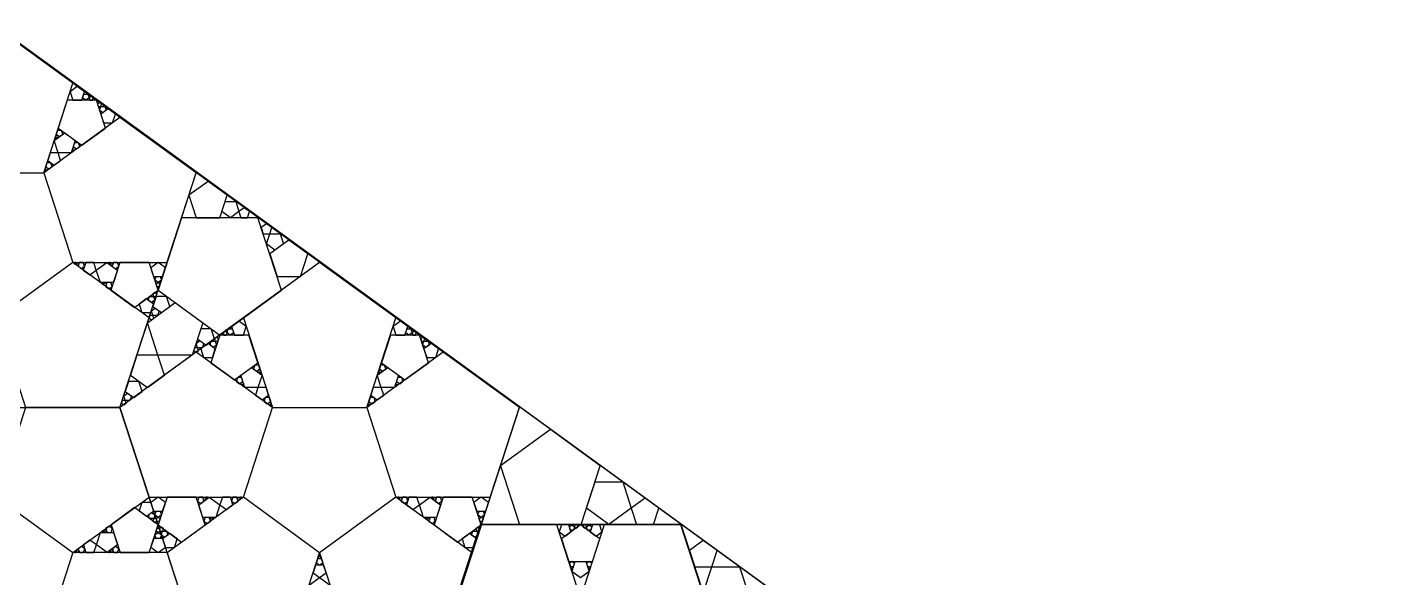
# Model space of a CAD drawing. Header units: inches. Extents: x -578 to 126, y -85 to 118.
# Drawn here: x -282.41 to -246.33, y 81.15 to 95.77 of the extents above; entities that cross this region are included whole.
import ezdxf

# ---------------------------------------------------------------- set-up
doc = ezdxf.new("R2010")
doc.units = ezdxf.units.IN
doc.header["$MEASUREMENT"] = 0
doc.layers.add('drawing', color=7, linetype='Continuous')

msp = doc.modelspace()

# ---------------------------------------------------------------- linework, layer by layer
for points in [[(-283.227, 88.05), (-285.251, 89.521), (-284.478, 91.901), (-281.976, 91.901), (-281.203, 89.521)], [(-279.951, 85.67), (-277.927, 79.44), (-283.227, 75.589), (-288.527, 79.44), (-286.503, 85.67)], [(-276.676, 83.291), (-275.903, 85.67), (-273.4, 85.67), (-272.627, 83.291), (-274.651, 81.82)], [(-283.225, 83.292), (-281.199, 81.823), (-281.97, 79.442), (-284.472, 79.44), (-285.248, 81.819)]]:
    msp.add_lwpolyline(points, close=True)
at = {"layer": 'drawing'}
for points in [[(-283.222, 95.766), (-378.328, 26.668), (-342.001, -85.135), (-224.444, -85.135), (-188.117, 26.668)], [(-260.771, 26.668), (-246.895, 69.373), (-283.222, 95.766), (-319.55, 69.373), (-305.674, 26.668)], [(-260.771, 26.668), (-246.895, 69.373), (-283.222, 95.766), (-319.55, 69.373), (-305.674, 26.668)], [(-283.227, 95.752), (-297.103, 85.67), (-291.803, 69.358), (-274.651, 69.358), (-269.351, 85.67)], [(-274.647, 69.373), (-269.347, 85.685), (-283.222, 95.766), (-297.098, 85.685), (-291.798, 69.373)], [(-279.951, 85.67), (-277.927, 91.901), (-283.227, 95.752), (-288.527, 91.901), (-286.503, 85.67)], [(-279.951, 85.67), (-277.927, 91.901), (-283.227, 95.752), (-288.527, 91.901), (-286.503, 85.67)], [(-281.976, 91.901), (-281.203, 94.281), (-283.227, 95.752), (-285.251, 94.281), (-284.478, 91.901)], [(-281.083, 94.194), (-281.276, 94.054), (-281.203, 93.826), (-280.964, 93.826), (-280.89, 94.054)], [(-280.338, 93.091), (-280.577, 93.826), (-281.35, 93.826), (-281.589, 93.091), (-280.964, 92.636)], [(-280.338, 93.091), (-280.577, 93.826), (-281.35, 93.826), (-281.589, 93.091), (-280.964, 92.636)], [(-280.803, 93.991), (-280.77, 93.889), (-280.856, 93.826), (-280.943, 93.889), (-280.91, 93.991)], [(-280.716, 93.928), (-280.77, 93.889), (-280.749, 93.826), (-280.683, 93.826), (-280.663, 93.889)], [(-280.524, 93.662), (-280.458, 93.662), (-280.438, 93.725), (-280.491, 93.764), (-280.544, 93.725)], [(-280.491, 93.56), (-280.458, 93.662), (-280.351, 93.662), (-280.317, 93.56), (-280.404, 93.497)], [(-280.384, 93.231), (-280.145, 93.231), (-280.071, 93.459), (-280.264, 93.599), (-280.458, 93.459)], [(-281.203, 89.521), (-278.7, 89.521), (-277.927, 91.901), (-279.951, 93.372), (-281.976, 91.901)], [(-281.243, 92.431), (-281.591, 92.431), (-281.698, 92.762), (-281.417, 92.966), (-281.136, 92.762)], [(-281.634, 92.808), (-281.643, 92.836), (-281.672, 92.836), (-281.681, 92.808), (-281.657, 92.791)], [(-281.595, 92.836), (-281.643, 92.836), (-281.657, 92.882), (-281.619, 92.91), (-281.58, 92.882)], [(-281.47, 92.927), (-281.503, 93.028), (-281.61, 93.028), (-281.642, 92.927), (-281.556, 92.864)], [(-281.525, 92.229), (-281.591, 92.431), (-281.804, 92.431), (-281.869, 92.229), (-281.697, 92.104)], [(-281.18, 92.479), (-281.189, 92.507), (-281.219, 92.507), (-281.228, 92.479), (-281.204, 92.462)], [(-281.142, 92.507), (-281.189, 92.507), (-281.204, 92.552), (-281.165, 92.58), (-281.127, 92.552)], [(-281.017, 92.598), (-281.05, 92.699), (-281.156, 92.699), (-281.189, 92.598), (-281.103, 92.535)], [(-281.875, 91.974), (-281.923, 91.974), (-281.938, 92.02), (-281.899, 92.048), (-281.86, 92.02)], [(-281.75, 92.065), (-281.783, 92.166), (-281.89, 92.166), (-281.923, 92.065), (-281.836, 92.002)], [(-281.914, 91.946), (-281.923, 91.974), (-281.952, 91.974), (-281.961, 91.946), (-281.937, 91.929)], [(-277.614, 91.674), (-278.12, 91.306), (-277.927, 90.711), (-277.301, 90.711), (-277.108, 91.306)], [(-276.88, 91.142), (-276.794, 90.875), (-277.021, 90.71), (-277.248, 90.875), (-277.161, 91.142)], [(-276.654, 90.976), (-276.794, 90.875), (-276.74, 90.711), (-276.568, 90.711), (-276.515, 90.875)], [(-275.664, 88.786), (-276.289, 90.711), (-278.314, 90.711), (-278.939, 88.786), (-277.301, 87.596)], [(-275.664, 88.786), (-276.289, 90.711), (-278.314, 90.711), (-278.939, 88.786), (-277.301, 87.596)], [(-276.15, 90.282), (-275.977, 90.282), (-275.924, 90.446), (-276.064, 90.547), (-276.203, 90.446)], [(-276.064, 90.015), (-275.977, 90.282), (-275.696, 90.282), (-275.61, 90.015), (-275.837, 89.85)], [(-275.783, 89.153), (-275.157, 89.153), (-274.964, 89.748), (-275.47, 90.116), (-275.976, 89.748)], [(-283.227, 88.05), (-282.454, 85.67), (-279.951, 85.67), (-279.178, 88.05), (-281.203, 89.521)], [(-281.14, 89.476), (-281.117, 89.493), (-281.126, 89.521), (-281.155, 89.521), (-281.164, 89.493)], [(-281.102, 89.448), (-281.117, 89.493), (-281.078, 89.521), (-281.039, 89.493), (-281.054, 89.448)], [(-280.977, 89.357), (-280.891, 89.42), (-280.924, 89.521), (-281.03, 89.521), (-281.063, 89.42)], [(-280.751, 89.193), (-280.579, 89.319), (-280.645, 89.521), (-280.858, 89.521), (-280.924, 89.319)], [(-280.472, 88.988), (-280.579, 89.319), (-280.298, 89.523), (-280.017, 89.319), (-280.125, 88.988)], [(-280.234, 89.476), (-280.21, 89.493), (-280.219, 89.521), (-280.249, 89.521), (-280.258, 89.493)], [(-280.195, 89.448), (-280.21, 89.493), (-280.171, 89.521), (-280.133, 89.493), (-280.148, 89.448)], [(-279.565, 88.331), (-278.939, 88.786), (-279.178, 89.521), (-279.951, 89.521), (-280.19, 88.786)], [(-280.07, 89.357), (-279.984, 89.42), (-280.017, 89.521), (-280.124, 89.521), (-280.157, 89.42)], [(-277.927, 79.44), (-271.376, 79.44), (-269.351, 85.67), (-274.651, 89.521), (-279.951, 85.67)], [(-277.927, 79.44), (-271.376, 79.44), (-269.351, 85.67), (-274.651, 89.521), (-279.951, 85.67)], [(-278.746, 89.381), (-278.939, 89.521), (-279.133, 89.381), (-279.059, 89.153), (-278.82, 89.153)], [(-273.4, 85.67), (-272.627, 88.05), (-274.651, 89.521), (-276.676, 88.05), (-275.903, 85.67)], [(-278.852, 89.051), (-278.939, 88.988), (-279.026, 89.051), (-278.993, 89.153), (-278.886, 89.153)], [(-280.407, 88.943), (-280.383, 88.96), (-280.392, 88.988), (-280.422, 88.988), (-280.431, 88.96)], [(-280.369, 88.915), (-280.383, 88.96), (-280.345, 88.988), (-280.306, 88.96), (-280.321, 88.915)], [(-280.244, 88.824), (-280.157, 88.887), (-280.19, 88.988), (-280.297, 88.988), (-280.33, 88.887)], [(-278.886, 88.95), (-278.939, 88.988), (-278.992, 88.95), (-278.972, 88.887), (-278.906, 88.887)], [(-279.445, 88.418), (-279.371, 88.191), (-279.133, 88.191), (-279.059, 88.418), (-279.252, 88.558)], [(-278.033, 87.059), (-278.943, 87.059), (-279.224, 87.924), (-278.488, 88.458), (-277.753, 87.924)], [(-279.166, 88.622), (-279.058, 88.622), (-279.025, 88.52), (-279.112, 88.457), (-279.199, 88.52)], [(-279.079, 88.684), (-279.058, 88.622), (-278.992, 88.622), (-278.972, 88.684), (-279.025, 88.723)], [(-278.627, 88.357), (-278.714, 88.622), (-278.992, 88.622), (-279.079, 88.357), (-278.853, 88.193)], [(-279.055, 88.046), (-279.079, 88.119), (-279.156, 88.119), (-279.18, 88.046), (-279.117, 88.001)], [(-278.954, 88.119), (-279.079, 88.119), (-279.118, 88.238), (-279.016, 88.312), (-278.915, 88.238)], [(-277.441, 87.494), (-277.527, 87.76), (-277.806, 87.76), (-277.892, 87.494), (-277.666, 87.331)], [(-277.129, 87.596), (-277.109, 87.658), (-277.162, 87.697), (-277.215, 87.658), (-277.195, 87.596)], [(-277.022, 87.595), (-277.109, 87.658), (-277.076, 87.76), (-276.968, 87.76), (-276.935, 87.658)], [(-276.676, 87.596), (-276.602, 87.823), (-276.795, 87.963), (-276.989, 87.823), (-276.915, 87.596)], [(-272.507, 87.963), (-272.701, 87.823), (-272.627, 87.596), (-272.388, 87.596), (-272.314, 87.823)], [(-272.227, 87.76), (-272.194, 87.658), (-272.281, 87.595), (-272.368, 87.658), (-272.334, 87.76)], [(-272.141, 87.697), (-272.194, 87.658), (-272.174, 87.596), (-272.108, 87.596), (-272.087, 87.658)], [(-277.767, 87.257), (-277.892, 87.257), (-277.931, 87.376), (-277.83, 87.449), (-277.728, 87.376)], [(-277.808, 87.228), (-277.734, 87.001), (-277.495, 87.001), (-277.421, 87.228), (-277.614, 87.369)], [(-277.528, 87.432), (-277.42, 87.432), (-277.387, 87.33), (-277.474, 87.267), (-277.561, 87.33)], [(-276.528, 87.596), (-277.301, 87.596), (-277.54, 86.86), (-276.915, 86.406), (-276.289, 86.86)], [(-276.528, 87.596), (-277.301, 87.596), (-277.54, 86.86), (-276.915, 86.406), (-276.289, 86.86)], [(-277.441, 87.494), (-277.42, 87.432), (-277.355, 87.432), (-277.334, 87.494), (-277.388, 87.533)], [(-271.762, 86.86), (-272.001, 87.596), (-272.775, 87.596), (-273.014, 86.86), (-272.388, 86.406)], [(-271.762, 86.86), (-272.001, 87.596), (-272.775, 87.596), (-273.014, 86.86), (-272.388, 86.406)], [(-271.948, 87.432), (-271.882, 87.432), (-271.862, 87.494), (-271.915, 87.533), (-271.968, 87.494)], [(-271.915, 87.33), (-271.882, 87.432), (-271.775, 87.432), (-271.742, 87.33), (-271.829, 87.267)], [(-271.808, 87.001), (-271.569, 87.001), (-271.495, 87.228), (-271.689, 87.369), (-271.882, 87.228)], [(-275.903, 85.67), (-277.927, 87.141), (-279.951, 85.67), (-279.178, 83.291), (-276.676, 83.291)], [(-278.77, 86.528), (-278.943, 87.059), (-279.5, 87.059), (-279.673, 86.528), (-279.222, 86.201)], [(-277.869, 87.184), (-277.892, 87.257), (-277.969, 87.257), (-277.993, 87.184), (-277.931, 87.138)], [(-272.627, 83.291), (-270.125, 83.291), (-269.351, 85.67), (-271.376, 87.141), (-273.4, 85.67)], [(-276.181, 86.531), (-276.288, 86.201), (-276.635, 86.201), (-276.742, 86.531), (-276.461, 86.735)], [(-276.269, 86.798), (-276.375, 86.798), (-276.408, 86.696), (-276.322, 86.634), (-276.236, 86.696)], [(-276.221, 86.651), (-276.236, 86.606), (-276.284, 86.606), (-276.298, 86.651), (-276.26, 86.679)], [(-272.668, 86.201), (-273.015, 86.201), (-273.122, 86.531), (-272.841, 86.735), (-272.56, 86.531)], [(-273.019, 86.606), (-273.067, 86.606), (-273.082, 86.651), (-273.043, 86.679), (-273.004, 86.651)], [(-272.894, 86.696), (-272.927, 86.798), (-273.034, 86.798), (-273.067, 86.696), (-272.981, 86.634)], [(-279.361, 86.099), (-279.447, 86.364), (-279.726, 86.364), (-279.812, 86.099), (-279.587, 85.936)], [(-276.722, 86.468), (-276.829, 86.468), (-276.862, 86.367), (-276.775, 86.305), (-276.689, 86.367)], [(-276.674, 86.322), (-276.689, 86.276), (-276.737, 86.276), (-276.752, 86.322), (-276.713, 86.35)], [(-276.66, 86.276), (-276.689, 86.276), (-276.698, 86.248), (-276.674, 86.231), (-276.651, 86.248)], [(-276.206, 86.606), (-276.236, 86.606), (-276.245, 86.578), (-276.221, 86.56), (-276.197, 86.578)], [(-273.058, 86.578), (-273.067, 86.606), (-273.096, 86.606), (-273.105, 86.578), (-273.082, 86.56)], [(-272.605, 86.248), (-272.614, 86.276), (-272.643, 86.276), (-272.652, 86.248), (-272.628, 86.231)], [(-272.566, 86.276), (-272.614, 86.276), (-272.628, 86.322), (-272.59, 86.35), (-272.551, 86.322)], [(-272.441, 86.367), (-272.474, 86.468), (-272.581, 86.468), (-272.614, 86.367), (-272.527, 86.305)], [(-279.687, 85.862), (-279.813, 85.862), (-279.851, 85.981), (-279.75, 86.054), (-279.649, 85.981)], [(-276.075, 86.201), (-276.288, 86.201), (-276.354, 85.998), (-276.181, 85.873), (-276.009, 85.998)], [(-275.989, 85.936), (-276.095, 85.936), (-276.128, 85.834), (-276.042, 85.772), (-275.956, 85.834)], [(-273.175, 85.834), (-273.208, 85.936), (-273.314, 85.936), (-273.347, 85.834), (-273.261, 85.772)], [(-272.949, 85.998), (-273.015, 86.201), (-273.228, 86.201), (-273.294, 85.998), (-273.121, 85.873)], [(-286.503, 85.668), (-288.521, 79.435), (-283.217, 75.59), (-277.921, 79.447), (-279.952, 85.675)], [(-281.199, 81.823), (-279.176, 83.296), (-279.952, 85.675), (-282.454, 85.673), (-283.225, 83.292)], [(-279.789, 85.789), (-279.813, 85.862), (-279.889, 85.862), (-279.913, 85.789), (-279.851, 85.743)], [(-275.941, 85.789), (-275.956, 85.743), (-276.003, 85.743), (-276.018, 85.789), (-275.979, 85.817)], [(-275.926, 85.743), (-275.956, 85.743), (-275.965, 85.716), (-275.941, 85.698), (-275.917, 85.716)], [(-273.338, 85.716), (-273.347, 85.743), (-273.376, 85.743), (-273.386, 85.716), (-273.362, 85.698)], [(-273.299, 85.743), (-273.347, 85.743), (-273.362, 85.789), (-273.323, 85.817), (-273.285, 85.789)], [(-268.528, 85.09), (-269.853, 84.127), (-269.347, 82.57), (-267.709, 82.57), (-267.203, 84.127)], [(-266.607, 83.698), (-266.379, 82.999), (-266.974, 82.566), (-267.569, 82.999), (-267.342, 83.698)], [(-279.175, 81.825), (-278.937, 82.561), (-279.563, 83.015), (-280.188, 82.56), (-279.948, 81.825)], [(-279.175, 81.825), (-278.937, 82.561), (-279.563, 83.015), (-280.188, 82.56), (-279.948, 81.825)], [(-279.13, 83.156), (-279.369, 83.156), (-279.443, 82.928), (-279.25, 82.788), (-279.056, 82.929)], [(-278.746, 83.15), (-278.939, 83.291), (-279.133, 83.15), (-279.059, 82.923), (-278.82, 82.923)], [(-278.7, 83.291), (-278.939, 82.555), (-278.314, 82.101), (-277.688, 82.555), (-277.927, 83.291)], [(-278.7, 83.291), (-278.939, 82.555), (-278.314, 82.101), (-277.688, 82.555), (-277.927, 83.291)], [(-276.676, 83.291), (-278.7, 81.82), (-277.927, 79.44), (-275.425, 79.44), (-274.651, 81.82)], [(-277.861, 83.291), (-277.894, 83.189), (-277.808, 83.127), (-277.722, 83.189), (-277.755, 83.291)], [(-277.58, 83.292), (-277.299, 83.088), (-277.407, 82.758), (-277.754, 82.758), (-277.861, 83.088)], [(-277.707, 83.291), (-277.668, 83.263), (-277.683, 83.217), (-277.731, 83.217), (-277.746, 83.263)], [(-277.659, 83.291), (-277.668, 83.263), (-277.644, 83.245), (-277.621, 83.263), (-277.63, 83.291)], [(-277.233, 83.291), (-277.299, 83.088), (-277.127, 82.963), (-276.955, 83.088), (-277.02, 83.291)], [(-276.955, 83.291), (-276.987, 83.189), (-276.901, 83.127), (-276.815, 83.189), (-276.848, 83.291)], [(-276.8, 83.291), (-276.762, 83.263), (-276.776, 83.217), (-276.824, 83.217), (-276.839, 83.263)], [(-276.753, 83.291), (-276.762, 83.263), (-276.738, 83.245), (-276.714, 83.263), (-276.723, 83.291)], [(-274.651, 81.82), (-273.878, 79.44), (-271.376, 79.44), (-270.602, 81.82), (-272.627, 83.291)], [(-272.565, 83.245), (-272.541, 83.263), (-272.55, 83.291), (-272.579, 83.291), (-272.589, 83.263)], [(-272.526, 83.217), (-272.541, 83.263), (-272.502, 83.291), (-272.464, 83.263), (-272.478, 83.217)], [(-272.401, 83.127), (-272.315, 83.189), (-272.348, 83.291), (-272.455, 83.291), (-272.488, 83.189)], [(-272.176, 82.963), (-272.003, 83.088), (-272.069, 83.291), (-272.282, 83.291), (-272.348, 83.088)], [(-271.896, 82.758), (-272.003, 83.088), (-271.722, 83.292), (-271.442, 83.088), (-271.549, 82.758)], [(-271.658, 83.245), (-271.634, 83.263), (-271.644, 83.291), (-271.673, 83.291), (-271.682, 83.263)], [(-271.62, 83.217), (-271.634, 83.263), (-271.596, 83.291), (-271.557, 83.263), (-271.572, 83.217)], [(-270.989, 82.101), (-270.363, 82.555), (-270.602, 83.291), (-271.376, 83.291), (-271.615, 82.555)], [(-270.989, 82.101), (-270.363, 82.555), (-270.602, 83.291), (-271.376, 83.291), (-271.615, 82.555)], [(-271.495, 83.127), (-271.409, 83.189), (-271.442, 83.291), (-271.548, 83.291), (-271.581, 83.189)], [(-270.17, 83.15), (-270.363, 83.291), (-270.557, 83.15), (-270.483, 82.923), (-270.244, 82.923)], [(-266.014, 83.264), (-266.379, 82.999), (-266.24, 82.57), (-265.789, 82.57), (-265.649, 82.999)], [(-279.023, 82.827), (-279.056, 82.725), (-279.163, 82.725), (-279.196, 82.827), (-279.11, 82.89)], [(-278.99, 82.725), (-279.056, 82.725), (-279.076, 82.662), (-279.023, 82.624), (-278.97, 82.662)], [(-278.852, 82.821), (-278.939, 82.758), (-279.026, 82.821), (-278.993, 82.923), (-278.886, 82.923)], [(-278.886, 82.719), (-278.939, 82.758), (-278.992, 82.719), (-278.972, 82.656), (-278.906, 82.656)], [(-277.688, 82.758), (-277.721, 82.656), (-277.635, 82.594), (-277.549, 82.656), (-277.582, 82.758)], [(-277.534, 82.758), (-277.495, 82.73), (-277.51, 82.684), (-277.558, 82.684), (-277.572, 82.73)], [(-277.486, 82.758), (-277.495, 82.73), (-277.471, 82.713), (-277.448, 82.73), (-277.457, 82.758)], [(-271.831, 82.713), (-271.808, 82.73), (-271.817, 82.758), (-271.846, 82.758), (-271.855, 82.73)], [(-271.793, 82.684), (-271.808, 82.73), (-271.769, 82.758), (-271.73, 82.73), (-271.745, 82.684)], [(-271.668, 82.594), (-271.582, 82.656), (-271.615, 82.758), (-271.721, 82.758), (-271.754, 82.656)], [(-270.277, 82.821), (-270.363, 82.758), (-270.45, 82.821), (-270.417, 82.923), (-270.31, 82.923)], [(-270.31, 82.719), (-270.363, 82.758), (-270.417, 82.719), (-270.396, 82.656), (-270.331, 82.656)], [(-280.295, 81.823), (-280.576, 82.026), (-280.469, 82.357), (-280.122, 82.357), (-280.014, 82.027)], [(-280.39, 82.357), (-280.38, 82.385), (-280.404, 82.402), (-280.428, 82.385), (-280.419, 82.357)], [(-280.342, 82.357), (-280.38, 82.385), (-280.366, 82.43), (-280.318, 82.43), (-280.303, 82.385)], [(-280.187, 82.357), (-280.155, 82.458), (-280.241, 82.521), (-280.327, 82.458), (-280.294, 82.357)], [(-279.023, 82.295), (-278.936, 82.358), (-278.849, 82.295), (-278.882, 82.193), (-278.99, 82.193)], [(-278.99, 82.397), (-278.936, 82.358), (-278.883, 82.397), (-278.904, 82.46), (-278.969, 82.46)], [(-278.886, 82.391), (-278.82, 82.391), (-278.8, 82.454), (-278.853, 82.493), (-278.906, 82.454)], [(-278.853, 82.289), (-278.82, 82.391), (-278.713, 82.391), (-278.68, 82.289), (-278.766, 82.226)], [(-278.746, 81.96), (-278.507, 81.96), (-278.433, 82.187), (-278.626, 82.328), (-278.82, 82.187)], [(-272.035, 77.49), (-267.726, 74.359), (-263.418, 77.49), (-265.063, 82.555), (-270.389, 82.555)], [(-263.421, 77.529), (-265.059, 82.57), (-270.359, 82.57), (-271.997, 77.529), (-267.709, 74.414)], [(-263.421, 77.529), (-265.059, 82.57), (-270.359, 82.57), (-271.997, 77.529), (-267.709, 74.414)], [(-267.726, 80.62), (-268.355, 82.555), (-270.389, 82.555), (-271.018, 80.62), (-269.372, 79.424)], [(-270.87, 82.187), (-270.796, 81.96), (-270.557, 81.96), (-270.483, 82.187), (-270.676, 82.328)], [(-270.59, 82.391), (-270.483, 82.391), (-270.449, 82.289), (-270.536, 82.226), (-270.623, 82.289)], [(-270.503, 82.454), (-270.483, 82.391), (-270.417, 82.391), (-270.396, 82.454), (-270.45, 82.493)], [(-268.235, 82.555), (-268.295, 82.37), (-268.138, 82.256), (-267.981, 82.37), (-268.041, 82.555)], [(-267.218, 82.185), (-267.726, 82.555), (-268.235, 82.185), (-268.041, 81.588), (-267.412, 81.588)], [(-267.218, 82.185), (-267.726, 82.555), (-268.235, 82.185), (-268.041, 81.588), (-267.412, 81.588)], [(-267.954, 82.555), (-267.883, 82.504), (-267.91, 82.421), (-267.997, 82.421), (-268.024, 82.504)], [(-267.867, 82.555), (-267.883, 82.504), (-267.84, 82.473), (-267.796, 82.504), (-267.813, 82.555)], [(-266.081, 79.424), (-264.435, 80.62), (-265.063, 82.555), (-267.098, 82.555), (-267.726, 80.62)], [(-267.613, 82.473), (-267.57, 82.504), (-267.586, 82.555), (-267.64, 82.555), (-267.656, 82.504)], [(-267.543, 82.421), (-267.57, 82.504), (-267.499, 82.555), (-267.429, 82.504), (-267.456, 82.421)], [(-267.315, 82.256), (-267.158, 82.37), (-267.218, 82.555), (-267.412, 82.555), (-267.472, 82.37)], [(-280.92, 81.823), (-280.888, 81.925), (-280.974, 81.987), (-281.06, 81.925), (-281.027, 81.823)], [(-280.642, 81.824), (-280.576, 82.026), (-280.748, 82.151), (-280.921, 82.026), (-280.855, 81.824)], [(-280.014, 81.824), (-279.981, 81.926), (-280.067, 81.988), (-280.153, 81.926), (-280.12, 81.824)], [(-279.129, 81.966), (-278.936, 81.826), (-278.743, 81.966), (-278.817, 82.193), (-279.056, 82.193)], [(-264.694, 81.446), (-264.243, 81.446), (-264.103, 81.876), (-264.468, 82.141), (-264.833, 81.876)], [(-281.97, 79.442), (-279.944, 77.974), (-277.921, 79.447), (-278.697, 81.826), (-281.199, 81.823)], [(-281.122, 81.823), (-281.113, 81.851), (-281.137, 81.868), (-281.161, 81.851), (-281.152, 81.823)], [(-281.075, 81.823), (-281.113, 81.851), (-281.099, 81.897), (-281.051, 81.897), (-281.036, 81.851)], [(-280.216, 81.824), (-280.207, 81.852), (-280.231, 81.869), (-280.254, 81.852), (-280.245, 81.824)], [(-280.168, 81.824), (-280.207, 81.852), (-280.192, 81.898), (-280.144, 81.898), (-280.129, 81.852)], [(-274.737, 81.555), (-274.651, 81.492), (-274.565, 81.555), (-274.598, 81.656), (-274.705, 81.656)], [(-274.69, 81.701), (-274.651, 81.729), (-274.613, 81.701), (-274.627, 81.656), (-274.675, 81.656)], [(-274.675, 81.747), (-274.651, 81.729), (-274.628, 81.747), (-274.637, 81.775), (-274.666, 81.775)], [(-267.884, 81.537), (-267.954, 81.588), (-268.024, 81.537), (-267.997, 81.454), (-267.911, 81.454)], [(-267.498, 81.319), (-267.726, 81.153), (-267.955, 81.319), (-267.868, 81.588), (-267.585, 81.588)], [(-267.429, 81.537), (-267.499, 81.588), (-267.569, 81.537), (-267.542, 81.454), (-267.455, 81.454)], [(-274.824, 81.289), (-274.651, 81.164), (-274.479, 81.289), (-274.545, 81.492), (-274.758, 81.492)], [(-267.923, 81.417), (-267.954, 81.395), (-267.986, 81.417), (-267.974, 81.454), (-267.935, 81.454)], [(-267.935, 81.381), (-267.954, 81.395), (-267.973, 81.381), (-267.966, 81.358), (-267.942, 81.358)], [(-267.467, 81.417), (-267.499, 81.395), (-267.53, 81.417), (-267.518, 81.454), (-267.479, 81.454)], [(-267.479, 81.381), (-267.499, 81.395), (-267.518, 81.381), (-267.511, 81.358), (-267.487, 81.358)], [(-264.47, 80.747), (-264.243, 81.446), (-263.507, 81.446), (-263.28, 80.747), (-263.875, 80.315)], [(-274.932, 80.96), (-274.651, 81.164), (-274.37, 80.96), (-274.478, 80.63), (-274.825, 80.63)]]:
    msp.add_lwpolyline(points, close=True, dxfattribs=at)

doc.saveas('drawing.dxf')
